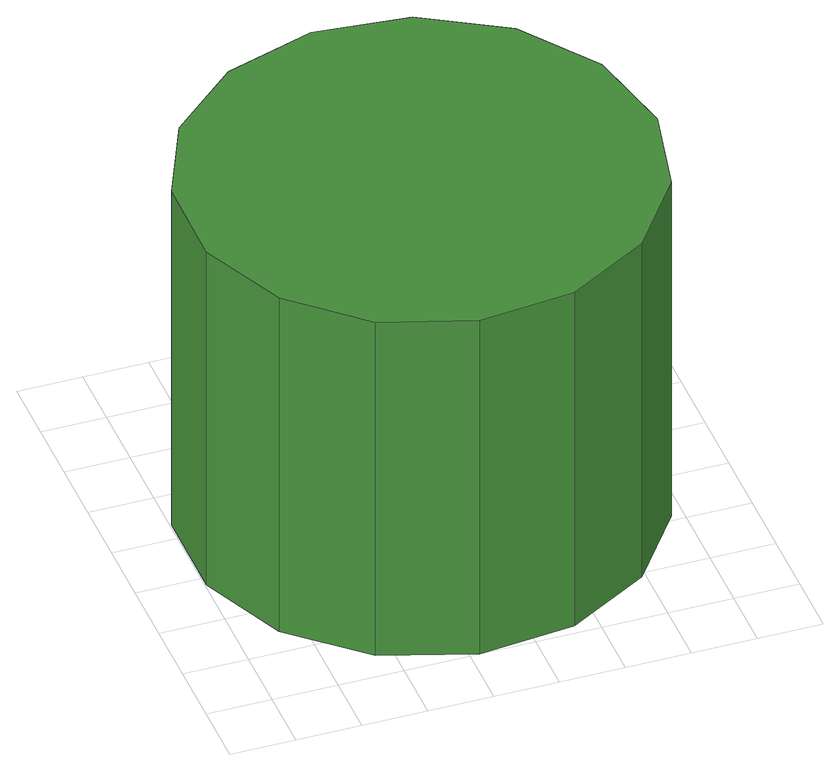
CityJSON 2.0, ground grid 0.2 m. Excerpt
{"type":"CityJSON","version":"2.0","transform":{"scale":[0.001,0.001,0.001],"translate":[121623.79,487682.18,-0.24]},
"CityObjects":{
"tree1":{"type":"SolitaryVegetationObject","attributes":{"function":"something"},"geometry":[{"type":"MultiSurface","lod":"1","boundaries":[[[0,1,2,3,4,5,6,7,8,9,10,11,12,13,14]],[[15,16,17,18,19,20,21,22,23,24,25,26,27,28,29]],[[0,29,28,1]],[[1,28,27,2]],[[2,27,26,3]],[[3,26,25,4]],[[4,25,24,5]],[[5,24,23,6]],[[6,23,22,7]],[[7,22,21,8]],[[8,21,20,9]],[[9,20,19,10]],[[10,19,18,11]],[[11,18,17,12]],[[12,17,16,13]],[[13,16,15,14]],[[14,15,29,0]]]}]}
},
"vertices":[
[1425,716,1208],[1362,1008,1208],[1187,1249,1208],[928,1399,1208],[631,1430,1208],[347,1337,1208],[125,1138,1208],[4,865,1208],[4,566,1208],[125,293,1208],[347,94,1208],[631,1,1208],[928,33,1208],[1187,182,1208],[1362,423,1208],[1362,423,5],[1187,182,5],[928,33,5],[631,1,5],[347,94,5],[125,293,5],[4,566,5],[4,865,5],[125,1138,5],[347,1337,5],[631,1430,5],[928,1399,5],[1187,1249,5],[1362,1008,5],[1425,716,5]
]}
